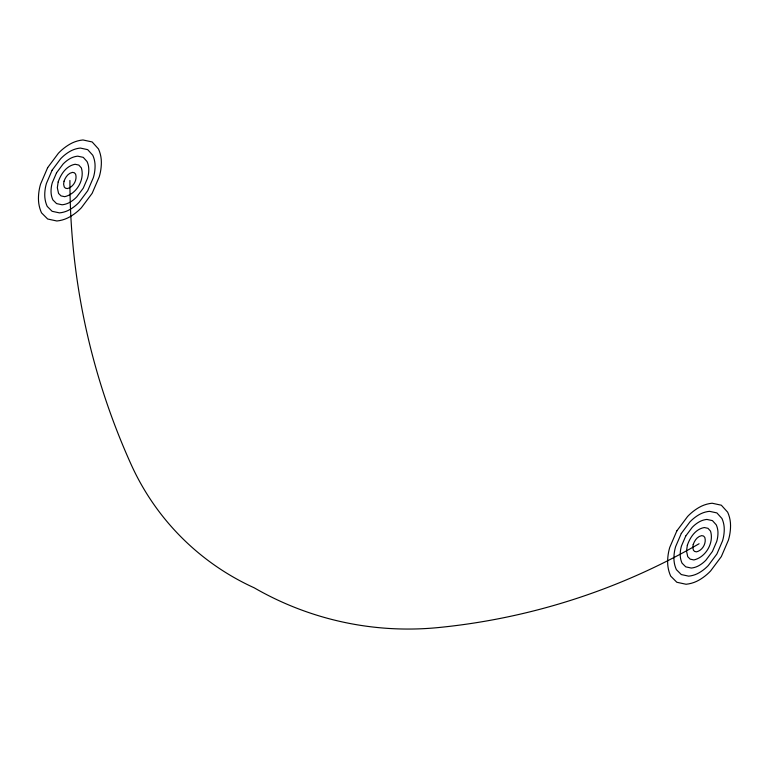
<?xml version="1.0" encoding="UTF-8"?>
<svg xmlns="http://www.w3.org/2000/svg" width="769" height="769" viewBox="0 0 769 769"><rect width="100%" height="100%" fill="white"/><g stroke="black" fill="none" stroke-linecap="round" stroke-linejoin="round"><path stroke-width="1.15" d="M69.912 180.475A689.37 689.37 0 0 0 131.201 464.63A247.195 247.195 0 0 0 254.193 587.804A307.869 307.869 0 0 0 438.474 627.552A649.228 649.228 0 0 0 699.088 543.741M58.165 181.955L57.329 187.742L58.55 193.423L61.011 195.893L64.692 196.681C76.631 193.999 84.984 179.542 81.341 167.863L78.803 165.066L75.122 164.268C66.326 165.825 60.914 174.073 58.165 181.955M64.038 181.215L63.616 184.108L64.231 186.954L65.461 188.184L67.307 188.578C73.276 187.242 77.448 180.013 75.622 174.169L74.362 172.775L72.517 172.371C68.114 173.15 65.413 177.274 64.038 181.215M687.351 545.211L686.506 550.998L687.736 556.689L690.197 559.15L693.878 559.947C705.817 557.265 714.17 542.799 710.518 531.119L707.989 528.322L704.308 527.534C695.503 529.082 690.101 537.329 687.351 545.211M693.225 544.471L692.802 547.365L693.407 550.21L694.638 551.44L696.483 551.844C702.453 550.498 706.624 543.27 704.808 537.425L703.539 536.031L701.693 535.637C697.3 536.406 694.59 540.54 693.225 544.471M47.668 167.632L40.555 184.156A50.841 50.841 0 0 0 38.45 198.642A34.47 34.47 0 0 0 41.516 212.85L47.668 219.011L56.877 220.991A32.461 32.461 0 0 0 69.912 216.8A50.841 50.841 0 0 0 81.399 207.736L92.155 193.317L99.259 176.793A50.841 50.841 0 0 0 101.364 162.317A32.461 32.461 0 0 0 98.48 148.936L92.155 141.948L82.937 139.958A32.461 32.461 0 0 0 69.912 144.149A50.841 50.841 0 0 0 58.425 153.214L47.668 167.632M52.109 170.199L46.428 183.426A40.67 40.67 0 0 0 44.746 195.009A27.578 27.578 0 0 0 47.197 206.371L52.109 211.302L59.482 212.888A25.973 25.973 0 0 0 69.912 209.543A40.67 40.67 0 0 0 79.101 202.285L87.704 190.75L93.395 177.533A40.67 40.67 0 0 0 95.077 165.95A25.973 25.973 0 0 0 92.77 155.242L87.704 149.657L80.332 148.061A25.973 25.973 0 0 0 69.912 151.416A40.67 40.67 0 0 0 60.722 158.674L52.109 170.199M56.56 172.775L52.302 182.686A30.5 30.5 0 0 0 51.033 191.375A20.676 20.676 0 0 0 52.869 199.902L56.56 203.593L62.087 204.785A19.475 19.475 0 0 0 69.912 202.276A30.5 30.5 0 0 0 76.804 196.835L83.254 188.184L87.522 178.273A30.5 30.5 0 0 0 88.781 169.584A19.475 19.475 0 0 0 87.051 161.548L83.254 157.357L77.727 156.165A19.475 19.475 0 0 0 69.912 158.683A30.5 30.5 0 0 0 63.02 164.124L56.56 172.775M676.845 530.889L669.741 547.413A50.841 50.841 0 0 0 667.636 561.899A34.47 34.47 0 0 0 670.693 576.106L676.845 582.268L686.063 584.257A32.461 32.461 0 0 0 699.088 580.066A50.841 50.841 0 0 0 710.575 570.992L721.332 556.583L728.445 540.059A50.841 50.841 0 0 0 730.55 525.573A32.461 32.461 0 0 0 727.666 512.192L721.332 505.204L712.123 503.224A32.461 32.461 0 0 0 699.088 507.415A50.841 50.841 0 0 0 687.601 516.48L676.845 530.889M681.296 533.465L675.605 546.682A40.67 40.67 0 0 0 673.923 558.265A27.578 27.578 0 0 0 676.374 569.637L681.296 574.558L688.668 576.154A25.973 25.973 0 0 0 699.088 572.799A40.67 40.67 0 0 0 708.278 565.542L716.891 554.007L722.572 540.79A40.67 40.67 0 0 0 724.254 529.207A25.973 25.973 0 0 0 721.947 518.498L716.891 512.913L709.518 511.327A25.973 25.973 0 0 0 699.088 514.672A40.67 40.67 0 0 0 689.899 521.93L681.296 533.465M685.746 536.031L681.478 545.942A30.5 30.5 0 0 0 680.219 554.632A20.676 20.676 0 0 0 682.055 563.158L685.746 566.849L691.273 568.051A19.475 19.475 0 0 0 699.088 565.532A30.5 30.5 0 0 0 705.98 560.092L712.44 551.44L716.698 541.53A30.5 30.5 0 0 0 717.967 532.84A19.475 19.475 0 0 0 716.237 524.814L712.44 520.623L706.913 519.431A19.475 19.475 0 0 0 699.088 521.94A30.5 30.5 0 0 0 692.196 527.38L685.746 536.031"/></g></svg>
